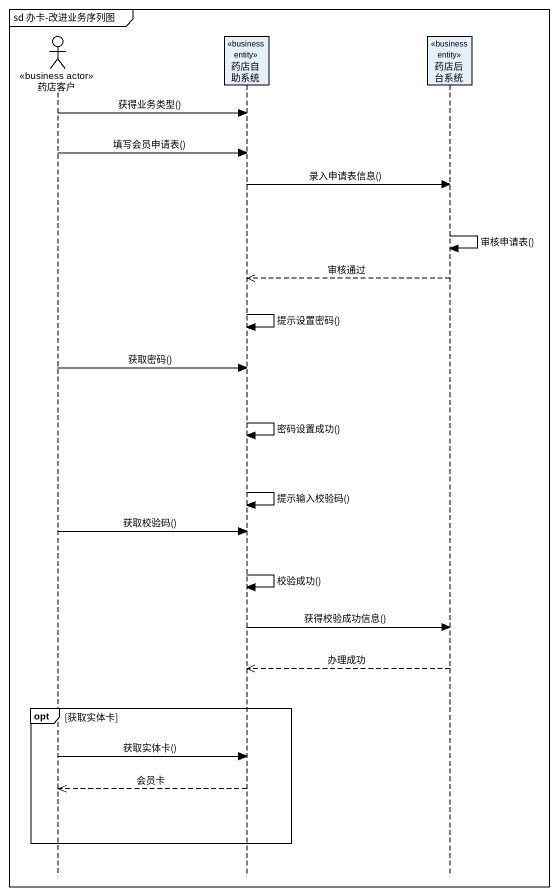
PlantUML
@startuml
mainframe sd 办卡-改进业务序列图
hide footbox
actor 药店客户 <<business actor>>
participant 药店自助系统 <<business entity>>
participant 药店后台系统 <<business entity>>

药店客户 -> 药店自助系统 : 获得业务类型()
药店客户 -> 药店自助系统 : 填写会员申请表()
药店自助系统 -> 药店后台系统 : 录入申请表信息()
药店后台系统 -> 药店后台系统 : 审核申请表()
药店后台系统 -->> 药店自助系统 : 审核通过
药店自助系统 -> 药店自助系统 : 提示设置密码()
药店客户 -> 药店自助系统 : 获取密码()
药店自助系统 -> 药店自助系统 : 密码设置成功()
药店自助系统 -> 药店自助系统 : 提示输入校验码()
药店客户 -> 药店自助系统 : 获取校验码()
药店自助系统 -> 药店自助系统 : 校验成功()
药店自助系统 -> 药店后台系统 : 获得校验成功信息()
药店后台系统 -->> 药店自助系统 : 办理成功
opt 获取实体卡
  药店客户 -> 药店自助系统 : 获取实体卡()
  药店自助系统 -->> 药店客户 : 会员卡
end
@enduml
